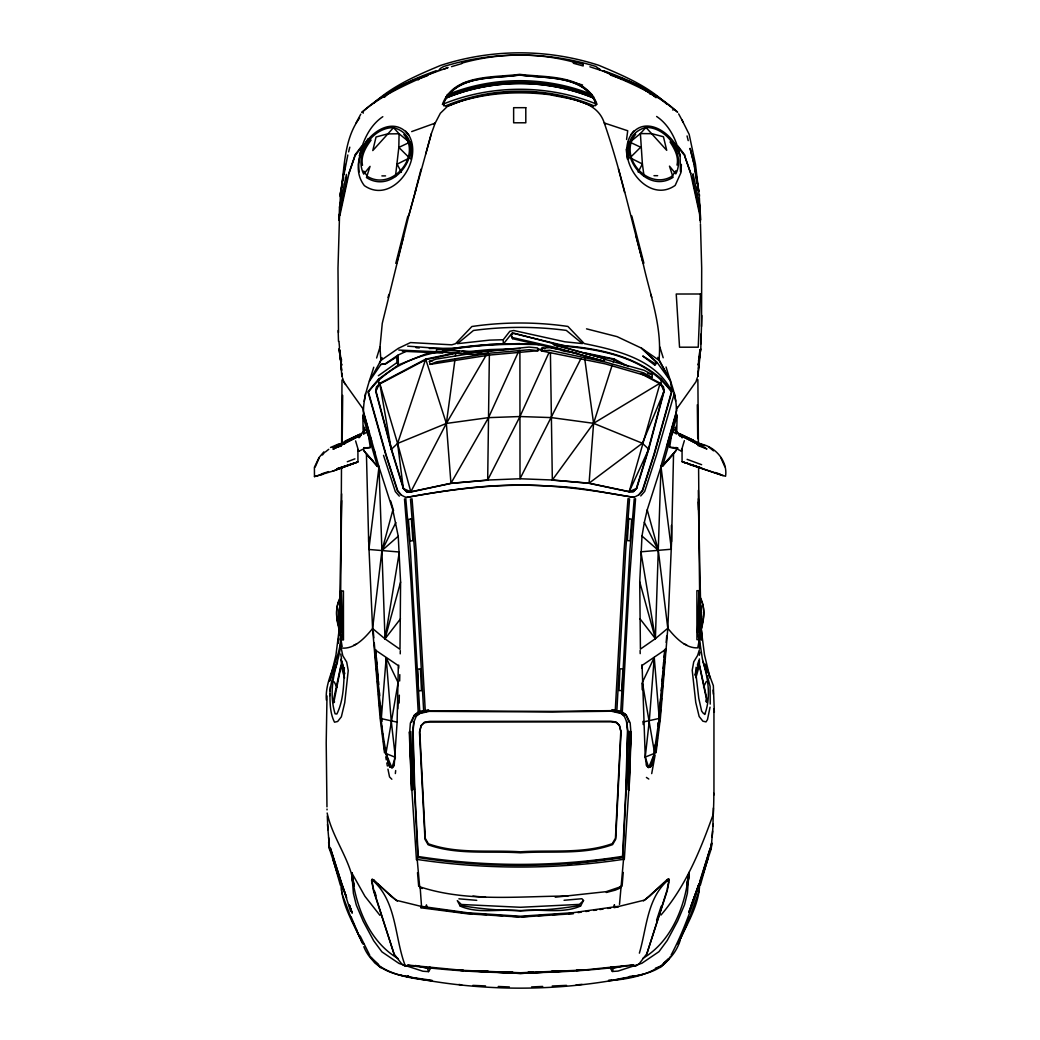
<?xml version="1.0" encoding="UTF-8"?>
<svg xmlns="http://www.w3.org/2000/svg" width="1040" height="1040" viewBox="0 0 1040 1040"><rect width="100%" height="100%" fill="white"/><g stroke="black" fill="none" stroke-linecap="round" stroke-linejoin="round"><path stroke-width="1.5" d="M400.491 618.826L385.008 638.872L378.989 466.947L377.455 466.44L363.61 450.32L366.431 454.038L368.68 541.788L372.593 628.511L385.008 638.872L399.997 649.298L400.582 582.088L398.242 536.263L392.847 510.081L378.989 466.947L363.129 410.449M363.701 429.598L363.714 426.4M363.766 416.832C361.998 399.672 368.862 383.37 373.75 367.237M340.327 630.461L340.275 639.938L343.473 639.938L343.434 590.967L340.548 590.967L340.522 597.285M340.34 627.302L340.457 606.762M341.146 527.475L341.484 467.48M341.627 443.157L341.991 379.925M699.803 625.95L699.582 600.86M368.68 541.788L368.719 536.952M340.743 602.537L340.587 626.236M341.159 885.209C341.926 905.788 354.172 924.443 362.258 942.89M341.562 890.786L341.601 885.937M340.379 620.152L340.509 607.191M340.678 590.993L341.64 493.844M342.186 442.182L342.68 395.369M713.817 793.325C713.856 800.28 713.635 807.17 713.323 814.06C700.557 849.758 685.932 886.067 660.92 915.109M364.052 432.25L364.104 428.051L364.806 427.856L364.104 430.547M416.494 859.742L417.898 857.506L413.218 765.531L412.737 731.406L413.699 722.449L416.494 715.65L420.004 712.972L429.377 710.788L552.357 711.399L611.13 710.645L620.516 712.803L624.026 715.481L626.847 722.28L627.809 731.237L627.393 765.362L622.856 857.337L624.26 859.586M701.792 315.51L700.791 349.05L698.243 364.923L700.791 349.05M713.947 794.924L713.947 708.669M398.671 668.265L398.71 665.184M489.372 354.458L487.682 480.051L450.944 483.288L410.826 491.829L406.471 491.764L403.325 488.566L391.261 449.41L375.661 391.17L376.428 387.01L379.756 383.357L425.698 359.125L454.311 353.093M339.456 621.296L339.664 608.439M339.846 597.181L341.614 500.617M652.6 763.1L659.23 718.419L665.132 649.792L642.096 665.431L645.242 757.081L646.399 765.089L647.933 767.39L651.014 766.558L652.6 763.1L652.691 758.251M701.545 326.456L701.688 268.008L700.44 223.821M399.659 681.005L399.789 674.609M400.231 653.835L400.296 650.637M671.567 541.541L673.543 453.791L676.364 450.073L662.545 466.219L661.011 466.726L647.218 509.886L644.345 522.366L641.992 536.068L639.73 581.893L640.419 649.103L655.382 638.664L667.797 628.277L671.567 541.541L671.398 525.421M676.728 432.796L677.105 415.506L676.143 413.4C677.677 397.293 670.306 382.187 666.081 367.016M399.139 703.014L399.321 695.162M326.365 700.115C324.636 678.106 340.353 659.75 340.678 637.78M397.111 722.137L398.346 665.626L375.297 650.026C379.34 688.857 379.21 729.066 389.597 766.766L392.665 767.598L394.199 765.284L397.111 722.137L381.303 718.64L375.297 650.026M397.8 708.916L397.995 701.025M340.275 602.784L340.262 626.041M626.197 789.685L627.809 731.237M627.978 789.685L629.733 731.302M621.387 711.464L611.728 709.995L621.517 711.789L626.327 715.104L630.175 722.917L630.877 732.004L629.07 790.192L631.267 731.809M339.573 214.396L337.987 268.307L338.494 332.592M341.068 665.73L333.788 702.676L333.723 698.893L341.003 665.093M379.925 915.33L364.923 896.272L351.793 872.859L354.107 886.041C350.74 860.015 332.605 838.617 327.158 813.02M676.78 410.202L661.011 465.959L655.382 638.664L639.886 618.644M630.877 732.004L628.758 790.322L624.325 859.196L622.921 859.391C555.191 869.544 485.576 869.596 417.833 859.547L416.429 859.365L411.892 790.491L409.669 732.186L410.371 723.086L414.193 715.273L419.003 711.945L428.792 710.151L419.12 711.633L414.778 714.701L411.515 722.384M327.002 695.89L326.209 742.742L326.963 806.884M701.233 333.762L700.661 344.123M699.608 631.579C704.028 620.802 706.238 607.308 699.27 597.142L698.711 632.671L699.166 627.744L701.727 627.484L700.44 631.007M713.206 824.174L711.048 849.329L699.491 884.481L707.733 859.066L700.388 885.001M338.832 635.466L339.274 626.054L338.702 635.44M680.485 171.821L680.095 155.818L677.339 146.224L676.572 147.498L680.095 155.818C676.052 134.797 644.93 112.619 630.214 136.149C616.187 161.694 647.92 204.659 675.194 185.393L680.94 172.653L681.382 164.398M712.907 826.332L713.388 807.976M339.859 207.35L340.431 195.325L340.561 196.157M661.076 383.552L661.323 378.911C632.385 354.016 593.216 347.49 556.296 345.059M329.888 695.63C329.888 677.69 339.755 661.583 340.6 643.669M340.587 628.862L340.652 627.705M329.979 693.849C329.94 703.3 330.135 713.7 334.516 722.189L337.649 721.487L341.354 716.807L344.734 702.728L348.231 670.527L346.697 662.077L342.784 655.681L340.769 646.074M330.148 690.976L330.395 686.673M338.26 643.279L338.52 638.573M677.677 447.941L675.207 448.474L669.643 447.265L671.294 436.514L673.972 429.338L678.847 433.498L693.394 440.18M710.216 704.093L710.086 686.374L707.252 675.61M699.556 638.43L697.762 647.842C685.373 648.531 675.051 637.169 667.797 628.277L658.32 550.329L647.218 509.886M616.85 710.957L625.677 550.667L629.538 498.953L628.004 498.693L624.078 550.615L615.251 710.58L616.85 710.827M405.769 497.523C443.378 490.776 481.52 484.796 520.013 485.186C558.415 484.965 596.297 490.763 633.932 497.419L639.21 494.585L642.655 490.555L654.277 454.376L671.892 391.508L670.41 380.887L658.944 360.217C662.493 326.95 649.974 294.892 642.993 262.873C630.487 216.164 620.1 168.727 604.279 122.98C596.96 100.178 569.53 99.242 550.043 94.731C515.242 90.48 478.946 93.054 446.29 106.47C492.284 87.139 547.118 87.087 593.125 106.353L577.512 100.542M620.75 711.789L629.837 550.797L634.218 499.07L635.557 498.758L629.356 581.269L622.284 712.426L620.75 711.399L622.284 712.426M332.839 471.146L357.929 461.916L357.916 449.618L358.683 451.282L366.041 447.759L370.331 447.499L368.654 436.748L365.963 429.585L361.101 433.745L345.111 441.116M697.996 376.506L699.894 349.622L698.373 368.329M669.643 447.265L673.92 447.512L681.291 451.035L682.058 449.371L682.071 461.656L723.047 475.709M584.571 357.474L593.58 423.319L589.082 483.171L629.213 491.647L633.568 491.582L636.701 488.384L648.713 449.202L664.209 390.936L663.442 386.776L660.114 383.136L642.876 374.075M695.279 675.35L696.124 667.238M610.519 968.474L612.378 971.477L618.02 971.087L641.888 963.261L658.97 951.665L667.212 940.511L677.625 921.05L684.528 904.722L687.401 893.139L688.987 872.586L688.48 875.511M654.251 657.54L649.311 720.603L645.242 757.081L648.7 767.52L651.014 766.558L654.641 753.298L642.369 682.383L654.251 657.54L659.23 718.419L643.422 721.942M699.413 648.609L699.426 635.388M381.303 718.64L386.178 657.761L398.112 682.578L385.944 753.519L389.597 766.766L391.898 767.715L394.199 765.284M698.126 371.449L697.749 376.129L700.154 355.316L698.399 361.179M712.127 837.304L712.634 830.999M622.102 886.21L623.246 872.443M659.958 717.561L660.621 709.566M660.881 706.368L661.544 698.373M661.934 693.576L662.597 685.581M663 680.784L663.663 672.789M664.053 667.992L664.586 661.596M665.106 655.2L665.639 648.804M666.172 642.408L666.692 636.012M667.667 629.941L660.374 718.159L656.058 752.726M658.814 717.821L659.49 709.865M659.906 705.094L660.452 698.724M661.128 690.768L661.401 687.583M661.96 681.226L662.506 674.856M663.052 668.499L663.598 662.129M664.001 657.358L664.69 649.402M659.23 718.419L665.132 649.792M623.558 859.131L619.502 904.384M406.341 351.247L398.164 355.056L385.112 363.896L380.952 364.416L369.447 381.121L380.887 360.438L379.977 347.191L382.265 323.375L408.811 215.501L431.275 133.874L435.175 123.123L440.349 113.256L447.382 106.47L461.903 100.633M411.684 131.586L435.175 123.123L433.888 124.137M395.356 773.552L395.668 770.562M414.011 721.838L413.062 730.782L414.765 789.048L418.21 856.492C485.693 867.074 555.074 867.022 622.544 856.336L625.872 788.879L627.484 730.613L626.522 721.669M699.673 633.633L698.789 638.69L697.502 631.904L698.945 591.201L699.452 595.608M439.673 70.239L440.947 68.003L443.638 66.521C493.103 51.259 546.247 51.207 595.725 66.404L600.34 69.797M340.366 196.807L340.301 196.612C344.643 170.352 343.122 140.179 359.645 117.949M378.989 466.947L368.875 549.471L399.347 552.006L385.008 638.872L400.582 582.088M339.872 215.553L348.933 173.498L354.744 156.403L348.738 173.758M436.696 348.621L436.371 351.182L474.721 354.354L488.163 353.314L487.708 350.818L474.591 352.04L437.073 349.128M655.642 752.024L657.41 737.932M657.8 734.799L658.385 730.093M658.775 726.96L659.568 720.694M339.573 626.509L335.933 655.109L329.94 680.004M700.011 627.003L701.441 615.94M654.654 749.437L655.278 744.692M657.774 725.725L658.19 722.566M395.46 176.527L398.827 147.407L399.074 133.77L393.51 127.634C372.047 127.413 353.86 154.908 363.714 174.122L370.045 166.374L366.47 177.58C398.242 197.938 431.808 138.203 393.51 127.634L372.788 150.566L376.038 136.994L387.556 133.913L399.074 133.77L409.578 142.337L398.827 147.407L409.461 157.963L397.124 164.177L401.414 172.237M340.418 602.017L338.715 614.653L340.379 627.289M518.57 351.559L488.527 417.638L450.944 483.288L446.355 423.436L455.026 359.19M455.468 355.979L455.897 352.768M689.182 873.548L687.648 884.936L689.117 874.38M669.279 880.282L667.238 890.656L646.867 953.719L638.937 964.093L635.544 966.082L633.113 965.12C558.415 975.247 482.534 975.312 407.81 965.302L405.379 966.264L401.986 964.288L394.03 953.914L373.568 890.89L371.514 880.516M341.276 193.154L341.744 189.969M342.212 186.771L342.68 183.573M343.135 180.388L343.603 177.19M344.071 173.992L347.815 155.012M410.748 158.977L412.152 149.565L410.995 141.96M425.997 907.868L426.452 904.865L426.881 907.725M626.574 139.477L627.718 130.767L604.279 122.98L605.566 124.007M359.918 155.506L358.644 164.021L359.034 172.081M628.498 141.778L627.341 149.396L628.758 158.808M555.815 348.153L604.279 361.283L604.656 358.722L553.306 344.266M613.951 907.582L614.38 904.709L614.822 907.725M340.236 194.116L344.89 165.815M371.631 880.386L372.216 879.372L373.945 879.944M688.857 873.418L688.987 872.586L686.686 885.768L687.713 879.918M688.025 878.735C684.099 909.311 670.215 942.279 642.889 958.347M688.415 876.278L688.987 872.586M712.01 843.193L711.048 849.329L711.308 848.12M340.106 194.883L340.496 192.452M402.376 351.247L442.78 353.093L442.715 348.738L407.654 346.151M603.265 358.891L644.098 370.279L652.366 374.686L651.911 377.377L605.176 363.844L541.411 350.909L541.866 348.153L550.121 347.633L578.253 353.6M341.263 189.436L345.332 164.411M364.208 401.362L365.482 393.549M655.044 363.61L642.746 356.005L654.784 365.157L655.044 363.61L657.215 362.583L670.41 380.887L657.813 357.344M655.109 755.092L651.703 773.604M372.021 880.451L372.216 879.372L373.36 879.944M557.726 344.682L556.972 348.907L512.603 338.702L511.316 335.699L512.408 333.45L514.267 333.255L557.726 344.682L558.051 345.774L553.345 344.526M699.413 655.239L699.946 652.197M704.73 714.467C711.152 697.398 708.201 678.522 702.897 661.479M667.199 889.252L668.577 882.206M430.404 968.617L428.545 971.62L422.916 971.243L399.035 963.456L381.94 951.886L373.672 940.745L363.22 921.297L356.291 904.982L353.405 893.399L351.793 872.859C355.316 905.476 368.719 941.304 398.034 958.542M512.213 334.412L512.408 333.45M710.047 707.174L707.486 719.589L706.017 721.89L702.884 721.188L699.166 716.521L695.76 702.442L692.224 670.254L693.745 661.804L697.645 655.395L699.309 650.013M677.014 165.087C678.951 156.78 674.479 148.668 670.033 141.947M341.068 592.956L341.393 591.474L342.888 632.19L341.614 638.976L340.977 636.285M612.378 971.477L613.275 968.279L624.052 965.77M699.27 597.142C700.622 607.646 703.612 618.475 698.971 628.836L701.402 628.641C704.223 618.787 705.172 607.464 700.583 598.039M710.775 845.936L711.36 843.505M369.421 433.446L363.779 413.647L362.817 415.753L377.455 466.44L366.431 454.038L372.71 460.499M372.658 880.646L372.918 879.619L374.777 880.841L391.105 896.376L397.384 901.108M639.379 953.147C646.906 927.732 646.971 897.429 669.019 879.32L669.149 880.152L668.577 879.125L666.848 879.71M699.244 890.5L689.221 919.178M348.608 151.879L349.791 147.173M337.532 661.765C332.189 678.574 329.849 696.631 335.088 713.804L336.869 713.999C343.759 700.167 343.863 682.838 344.331 667.524M395.785 263.393L407.849 216.086M396.682 263.068L403.585 236.444M415.376 191.022L421.057 169.091M443.287 104.351L443.924 101.92L443.859 105.638L445.783 105.82C492.206 86.333 547.183 86.281 593.645 105.703L595.556 105.521L596.141 104.234C585.156 74.256 545.35 78.741 519.688 75.049C494.026 78.78 454.22 74.36 443.287 104.351L443.859 105.638M700.57 628.953L700.895 627.744M511.316 335.699L512.603 338.702M392.847 510.081L381.94 550.55L372.593 628.511C365.352 637.416 355.043 648.804 342.654 648.128M636.701 488.384L629.213 491.647L660.114 383.136L664.209 390.936L642.369 443.248L589.082 483.171L552.331 479.999L520.013 478.751L487.682 480.051L519.961 416.533L549.055 352.469M408.811 215.501L416.013 189.319M425.763 153.894L431.275 133.874M695.916 677.703L698.932 666.913M666.627 446.914L676.143 413.4L676.156 416.585M388.011 297.544L388.895 294.437M677.105 415.506L662.545 466.219L673.543 453.791L665.184 462.41M595.556 105.521L595.491 101.803C582.296 75.621 547.625 78.533 522.847 75.296M376.623 357.994L379.977 347.191M646.867 953.719L666.913 890.656M550.42 352.794L552.331 479.999L593.58 423.319L612.183 365.105M613.158 362.037L614.133 358.969L583.921 352.664M695.149 674.921L698.555 664.3M697.385 665.093L698.88 660.465M699.608 881.92L710.346 847.86C699.309 884.286 688.974 921.388 671.06 955.175M329.55 681.369L335.114 664.521M395.356 757.289L391.898 767.715L385.944 753.519L395.356 757.289L391.222 720.798L386.178 657.761M656.604 920.14L661.18 906.256M672.893 110.188L673.335 108.849C652.587 91.351 626.769 82.03 602.511 70.694M699.114 883.454L688.792 912.418L699.049 883.974L690.859 906.594M700.375 222.443L699.4 197.665M684.359 440.661L681.291 451.035L682.058 449.371M368.225 138.619C358.995 152.23 353.223 171.184 364.364 185.64C392.236 205.049 423.93 160.745 408.811 135.109C392.392 113.542 364.117 135.512 359.411 156.078L362.154 146.471L362.921 147.758L362.414 145.444C366.301 134.186 372.736 123.448 382.811 116.688M676.104 447.382L675.272 447.967L677.794 448.175M379.548 362.869L382.005 357.565M677.287 407.251L676.585 409.045L696.02 381.693L697.294 377.663M689.663 916.682L679.952 939.809L686.569 925.08M315.172 467.064L319.267 457.717M358.995 437.775L361.036 434.772L359.97 436.735M683.787 930.514L684.099 929.812M629.213 491.647L648.713 449.202L642.369 443.248L593.58 423.319L551.395 417.599L519.961 416.533L488.527 417.638L446.355 423.436L397.592 443.443L391.261 449.41L379.756 383.357L375.661 391.17M442.39 104.481C453.583 73.97 493.428 77.779 519.688 74.334C545.948 77.74 585.793 73.853 597.038 104.364M670.046 956.904C659.139 975.338 633.373 975.377 614.809 979.836M703.56 687.037L706.251 681.564M417.664 79.664L418.431 78.195L418.561 79.547L418.236 78.195L401.089 85.761L387.647 93.769L384.189 97.266M395.863 522.561L381.94 550.55L398.242 536.263M679.25 941.213L677.846 944.034C686.4 925.223 698.711 905.996 699.634 884.923M680.329 939.926C671.008 970.32 636.805 978.887 608.53 980.629M581.022 358.436L520.013 478.751L519.909 351.845M379.756 383.357L397.592 443.443L403.325 488.566L410.826 491.829L446.355 423.436L486.187 355.173M638.118 172.055L642.395 163.982L640.393 133.575L645.957 127.426C667.42 127.179 685.633 154.635 675.818 173.875L669.474 166.14L673.075 177.333C641.329 197.756 607.672 138.06 645.957 127.426L666.718 150.332L663.442 136.76L651.911 133.692L640.393 133.575L629.902 142.168L640.653 147.212L630.045 157.781L642.395 163.982L644.072 176.332M583.518 900.51L578.019 905.762C540.995 912.119 499.837 912.145 462.8 905.853L457.301 900.614L460.252 906.113C478.881 914.368 500.721 908.284 520.416 910.936C540.111 908.258 561.951 914.303 580.58 906.022L583.518 900.51L581.919 898.729L564.057 900.276M356.122 122.798L360.789 114.153M339.755 598.325C335.192 607.763 336.102 619.099 339.053 628.927L341.419 629.122L341.679 632.957L341.068 597.428C334.113 607.607 336.349 621.101 340.782 631.865M705.939 701.61L706.316 698.282L699.387 665.444M444.704 100.659C458.328 75.595 492.206 78.65 516.529 75.296M358.488 436.995L359.892 434.772M342.563 377.949L343.85 381.979L363.324 409.292L362.622 407.498M439.036 69.927L439.803 69.095M675.818 170.807L672.113 176.189C647.595 191.217 617.487 156.13 635.661 134.29M630.669 134.927L633.737 131.027M354.614 155.376L361.712 146.094M643.435 900.913L649.701 896.168L666.016 880.607L667.875 879.385L668.122 880.412M354.861 155.948L362.154 146.471M503.256 339.729L509.847 331.279L513.747 330.512L564.902 341.796L582.374 343.577L566.293 330.395C535.587 326.352 504.179 326.378 473.486 330.473L457.431 343.668L489.554 340.132L503.256 339.729L503.256 344.149L489.567 344.539L453.336 348.218L429.364 348.504M380.952 364.416L385.567 363.961L396.76 356.85L398.164 355.056L398.372 364.975L378.534 379.132L367.978 391.755L385.697 454.597L397.384 490.75L400.842 494.78L406.107 497.601C454.233 488.553 503.321 482.638 552.409 486.278C580.112 486.707 607.126 493.545 634.283 497.341M358.865 435.279L359.567 434.382L332.449 447.642M371.111 140.101C365.703 147.173 360.516 156.156 362.505 165.334M322.439 455L324.116 452.985M323.934 451.828L319.007 457.587L314.405 467.324L314.47 476.606L333.099 471.016L357.929 461.916M638.846 494.676L642.291 490.646L653.874 454.584L671.437 391.898C645.372 356.317 597.909 348.53 556.673 345.631M640.744 495.937L644.709 491.387L656.461 455.143L674.388 393.302L675.675 401.102M668.122 958.893L663.884 962.988M667.875 880.542L669.019 879.32L667.42 879.71M654.784 365.157L657.215 362.583L641.459 348.14L617.058 336.635L586.521 328.848M373.88 103.103C392.821 85.683 417.053 75.27 440.57 65.442C491.959 48.685 547.365 48.633 598.793 65.312C622.726 75.387 647.699 85.774 666.64 104.013M669.149 959.27L660.127 967.538M418.366 78.26L400.634 85.891L387.582 93.587L384.423 96.85L387.582 93.717L401.089 85.826L418.431 78.195M387.582 93.587L384.423 96.824L387.647 93.769M656.045 97.721L651.82 93.379L638.3 85.644L605.709 71.968L589.901 66.794M663.39 883.363L644.592 900.081L620.399 906.048L573.222 912.678L520.416 916.24L467.61 912.769L420.433 906.217L396.227 900.276L377.403 883.584M405.379 966.264L408.252 965.107L463.437 970.424M663.039 964.015L666.211 961.324M435.318 71.084C408.681 80.288 382.85 93.431 361.803 112.424C383.63 93.431 410.839 82.68 436.852 70.824M325.273 452.062L328.731 449.306M416.182 716.235L419.705 713.544L429.104 711.36L552.461 711.971L611.403 711.217L620.815 713.388L624.338 716.066M618.67 888.394L620.698 886.34M378.339 375.739L396.955 362.609L396.76 356.85M380.887 360.438L398.359 348.335L410.514 342.563L451.802 344.825L455.572 343.681L471.887 326.508C503.607 321.867 536.159 321.841 567.892 326.43L584.233 343.577C616.707 350.194 655.733 359.203 671.892 391.508L661.323 378.911M415.376 965.471L427.648 968.422L429.884 966.953M593.58 423.319L660.114 383.136M387.647 93.899L401.089 85.826M363.35 434.252L367.315 431.886M420.095 886.496L421.616 907.517M411.242 81.627L413.881 80.249M359.957 435.669L333.021 449.254L361.101 434.902M314.47 476.606L316.017 475.839M316.719 475.644L315.237 476.346L323.18 474.227M443.885 69.29L448.071 67.496L418.236 78.26L418.561 79.547L418.236 78.26M330.512 447.473L338.52 444.067L344.76 443.911M419.77 711.945L410.423 550.966L405.834 499.252L404.495 498.94L410.956 581.438L418.236 712.582L419.77 711.568M462.033 904.514L520.416 907.283L578.786 904.423M649.961 94.146L651.82 93.379L654.966 96.72M447.122 94.809C492.713 76.037 546.663 75.998 592.293 94.692M353.756 645.164L356.538 644.02M645.242 757.081L654.641 753.298L648.7 767.52L646.399 765.089M445.679 98.254C492.05 78.624 546.767 78.572 593.268 97.838M445.796 96.785C492.323 77.441 547.053 77.389 593.619 96.668M445.965 97.435L462.163 91.026L489.801 85.046M446.147 97.955C492.622 78.741 547.313 78.702 593.736 98.137M468.91 353.834L436.059 359.112L429.403 361.361L430.183 364.364L436.514 361.868L489.697 353.184L529.503 349.7L537.953 350.714L537.576 347.958L529.061 347.074L479.856 352.066M354.913 458.848L347.295 461.747M655.369 968.227L659.75 966.576M417.859 79.222L427.544 75.686M353.171 463.411L336.791 468.858L349.986 464.477M451.516 66.651L461.747 63.635M321.1 474.071L324.844 472.823M324.454 472.953L328.51 471.601M351.286 464.048L357.409 462.111L356.512 462.358M463.034 83.265L472.342 80.535M606.307 892.489L615.329 890.123L620.568 887.874L621.153 886.6L606.242 891.657L555.23 897.195M340.782 446.03L338.065 446.628L341.12 446.238M370.331 447.499L364.507 448.396M461.682 63.18C498.992 52.663 538.759 52.273 576.108 62.764M435.747 351.949L425.113 354.198L398.372 364.975L396.955 362.609M444.873 350.025C475.8 343.954 507.663 343.096 539.11 344.149M437.515 352.131C411.073 357.344 384.449 369.707 368.446 392.145L386.1 454.792L397.748 490.841L401.193 494.858M448.123 349.895C478.036 344.617 508.716 343.551 539.045 344.682M456.092 353.275L425.971 359.606L380.172 383.773L376.857 387.413L376.103 391.56L391.651 449.618L403.676 488.67L406.809 491.855L411.151 491.92L451.152 483.392L487.786 480.181M642.538 974.467C562.692 992.654 478.27 992.719 398.398 974.662M661.011 465.959L662.415 465.699M408.577 975.988L407.108 976.248L408.707 976.443M582.049 984.36L576.056 984.958M423.67 711.113L425.269 710.723L416.182 550.771L412.048 498.862L410.501 499.122L414.583 550.836L423.67 710.983M430.183 364.364L489.632 355.043L537.953 350.714M363.051 944.281L363.883 944.151M429.403 361.361L432.549 360.88M444.431 103.584C492.089 84.565 547.3 84.526 594.984 103.467M578.032 912.6L581.152 912.171M585.832 911.508L588.952 911.066M593.632 910.416L596.752 909.974M599.872 909.545L602.979 909.103M607.659 908.44L610.779 908.011M615.459 907.348L618.579 906.906M633.828 976.066L629.577 976.391M476.515 352.066L487.708 350.818M705.432 713.505L703.651 713.7L701.662 711.152L698.763 698.282L695.734 672.295M488.163 353.314L475.098 354.666L440.011 352.001M567.879 863.915L622.856 857.337C555.178 868.062 485.589 868.127 417.898 857.506M463.879 352.014L489.437 349.596L519.909 348.621M468.832 352.066L508.716 349.492M460.252 906.113L461.019 906.048M541.411 350.909L549.601 350.259L605.748 362.18L643.656 372.84L651.911 377.377M551.512 971.204L556.153 970.853M522.028 916.773L528.437 916.331M538.07 915.681L544.479 915.239M552.5 914.693L560.521 914.134M568.542 913.588L573.352 913.263M573.417 913.705L520.429 917.072L467.415 913.796L420.628 907.751M570.063 970.866L520.468 973.466L469.313 970.853M576.251 970.502L580.892 970.216L576.121 970.476M569.764 970.814L520.468 973.466L469.586 970.814M608.634 980.356L611.741 980.2M531.596 986.934L542.711 986.44M552.24 986.011L566.527 985.387M519.896 343.564L503.256 344.149L512.083 333.073L565.292 345.891M528.229 972.036L532.883 971.867M567.905 896.051C518.882 896.155 466.869 902.382 419.653 886.756L417.196 859.3M381.888 175.903L385.541 175.903M653.991 175.682L657.644 175.682M338.988 628.927L338.663 627.77L341.224 628.03L341.419 629.122C336.765 618.774 339.729 607.932 341.068 597.428M696.761 443.664C712.881 443.937 728.156 459.823 725.543 476.281L689.364 464.464M537.55 349.154L542.36 349.31M537.498 349.674L542.295 349.817M508.053 971.893L512.707 972.049M699.803 628.576L701.402 628.641M457.093 970.125L520.468 972.764L583.83 970.021L632.671 964.938L635.544 966.082M472.836 985.387L485.537 985.933M498.238 986.479L509.366 986.947M398.814 350.064L442.208 352.001M472.94 970.866L488.787 971.607M495.118 971.906L512.551 972.712M517.296 972.933L520.468 973.089M432.315 980.499C411.515 976.768 383.058 976.69 370.422 956.813M463.216 970.489L460.044 970.32L463.138 970.502M432.419 980.772C407.264 978.055 374.491 973.427 363.818 946.712M467.48 913.341L472.303 913.666M480.324 914.199L486.733 914.628M496.366 915.278L502.775 915.707M512.395 916.344L518.817 916.773M483.223 970.788L487.877 971.139M416.065 347.685L419.276 347.932M441.805 349.518L446.537 349.908M451.269 350.298L459.147 350.948M462.306 351.208L471.757 351.975M579.813 905.957L580.58 906.022M458.9 898.82L476.749 900.341M552.24 480.129L588.874 483.288L628.888 491.738L633.23 491.673L636.35 488.488L648.323 449.41L663.78 391.326L663.013 387.179L659.685 383.552L641.069 373.763M472.914 896.116L485.576 897.26M561.561 350.584L567.944 351.182M564.616 351.403L567.801 351.689M420.693 906.854L425.373 907.504M428.493 907.933L431.613 908.362M436.293 909.012L439.413 909.454M444.08 910.104L447.2 910.533M450.32 910.962L455 911.612M458.12 912.041L462.8 912.691M458.9 984.451L461.721 984.906M458.198 912.197L458.9 912.327M377.585 465.933L378.989 466.18M541.866 348.153L544.986 348.79M585.312 353.496L613.847 359.463L625.313 365.482M549.588 85.007L577.239 90.935L593.45 97.318M697.827 445.445L706.953 448.968L678.847 434.642M512.798 337.61L556.647 347.75M558.09 346.047L604.656 358.722M555.62 347.542L604.279 361.283M683.475 462.098L682.578 461.851L684.749 462.735M647.712 373.347L652.366 374.686M567.034 80.457L582.556 84.994M604.045 70.941C630.708 80.119 656.552 93.223 677.625 112.177L673.335 108.849M691.08 464.581L701.701 468.065M682.071 461.656L701.636 468.091M715.169 472.511L720.161 474.175M701.636 464.698L687.115 459.342M685.464 462.683L689.559 464.087M610.454 75.036L621.53 79.053M683.878 643.76L686.66 644.891M638.69 85.644L620.958 78.039L638.3 85.644L653.861 95.693M701.896 446.342L678.912 434.512L679.978 436.475M614.133 358.969L628.498 366.522M704.769 445.861L680.381 434.135L682.175 437.84L680.056 434.512M651.82 93.379L638.755 85.696L621.14 78.039M672.633 431.639L676.598 434.005M611.039 966.81L613.275 968.279M646.412 777.439L648.778 779.025M658.944 360.217L641.459 348.14L656.448 362.271M622.479 712.231L625.742 714.532L629.018 722.215M422.123 888.55L419.653 886.756L420.225 888.03M708.942 447.174L713.544 450.84M675.454 431.574L679.094 434.512M656.63 116.48C666.718 123.214 673.166 133.939 677.079 145.197L676.572 147.498L672.399 141.362M374.712 961.558L378.937 965.133M380.796 967.759L374.907 962.702L370.864 957.138M378.066 964.106L371.696 957.97M641.992 536.068L658.32 550.329L671.385 549.224L661.011 466.726M403.819 134.472C422.019 156.286 391.963 191.425 367.432 176.423L363.714 171.054M391.846 779.233L389.545 776.932L387.946 769.119M654.082 95.914L638.3 85.644L621.01 78.104L621.725 79.508M372.918 880.776L371.761 879.554C396.981 900.783 394.277 936.689 405.119 965.432M399.308 496.119L395.33 491.582L383.526 455.364M677.339 146.224L684.645 155.688M405.73 131.209L408.811 135.109M677.781 145.834L684.892 155.116M364.247 447.564L364.182 448.461L363.87 447.629M343.85 381.979L345.527 384.462M442.715 348.738L443.352 349.765M333.853 700.752L334.555 701.896M678.652 113.893L683.332 122.538M644.345 522.366L658.32 550.329L640.913 551.811L655.382 638.664L639.73 581.893M360.932 940.056L362.336 942.877M681.98 119.977L689.169 134.368L695.461 164.125L699.075 194.714M360.1 935.896L369.837 955.409M334.23 681.863L336.921 687.323M356.759 930.072L357.084 930.774M351.637 919.451L360.269 938.587L351.182 916.955M720.72 457.405L724.828 466.739M357.916 449.618L358.683 451.282L355.602 440.921M362.7 111.904L363.22 113.191M342.849 895.908L351.078 917.982M346.684 897.819L341.744 884.26L345.54 894.738M352.17 912.886L349.427 905.359L352.053 912.704M342.225 885.261L346.047 895.934M349.323 905.06L352.04 912.678M690.794 173.485L684.762 156.143L690.599 173.225L699.595 214.253L699.92 220.194M350.662 911.456L330.395 848.159L341.679 883.74M342.16 646.672L340.847 638.716M709.397 676.468L705.328 664.222L713.349 685.659L714.337 712.283M374.53 891.085L376.064 895.7M341.666 666.913L341.055 659.204L343.057 665.379M446.355 423.436L425.698 359.125L397.592 443.443L410.826 491.829M341.887 664.573L344.825 673.686M374.374 892.424L394.03 953.914M659.828 346.97L663.195 357.76M710.086 678.249L704.496 654.81L701.012 627.809M340.496 358.358L338.949 348.439M341.484 361.673L339.664 355.615L341.588 365.209L339.014 349.336M390.663 500.994L393.549 510.666M427.648 968.422L428.545 971.62M650.819 294.229L651.729 297.336M706.433 672.997L702.39 658.983L699.361 639.041M370.292 436.488L371.605 441.064M374.205 450.203L375.076 453.245M340.405 885.287L333.021 859.365L341.302 884.767L329.693 849.641L327.496 824.486M341.51 667.199L344.539 677.976M667.043 880.477L667.225 881.179M675.831 430.3L675.129 427.609L675.831 427.804L675.883 432.003M339.495 628.03L339.82 629.252M618.462 168.935L624.598 192.413M636.038 236.262L642.993 262.873M341.055 659.204L343.499 668.499M631.748 215.904L643.89 263.198M341.887 892.06L342.524 894.621M687.063 135.941L688.22 140.634M698.88 191.334L694.629 165.542M387.803 759.785L388.388 762.58M372.216 882.44L373.88 890.89M341.458 359.45L341.588 360.152M385.749 756.834L386.282 759.902M386.815 762.957L387.361 766.025M340.743 654.004L341.549 658.58M694.187 164.138L698.555 190.827M340.717 359.827L341.588 365.209M328.718 843.492L329.693 849.641L328.588 842.465M351.793 872.859L351.923 873.691M694.291 165.724L696.878 183.3M697.346 186.485L697.814 189.683M351.663 874.653L353.145 885.209L351.598 873.821M699.712 600.158L701.428 612.781M381.719 718.042L382.135 721.201M385.71 748.072L386.347 752.817M700.401 623.051L699.803 605.293M380.575 717.782L381.16 722.488M381.563 725.621L382.161 730.314M382.551 733.447L383.149 738.153M383.552 741.286L384.93 752.245M384.527 752.934L380.146 718.38L372.723 630.175M328.588 837.603L329.173 842.257M339.534 347.607L338.962 341.432M626.197 149.214L627.354 159.068M599.56 68.965L599.69 70.109M340.496 358.488L341.575 370.435M341.848 373.425L342.108 376.415L341.848 373.295M375.726 649.636L376.012 652.821M376.428 657.592L376.987 663.949M377.403 668.72L378.092 676.676M378.521 681.447L378.794 684.632M379.496 692.588L379.769 695.773M380.601 705.315L381.16 711.672M417.521 872.612L418.691 886.366M373.295 631.449L373.828 637.845M374.244 642.642L374.907 650.637M375.31 655.434L375.986 663.429M376.389 668.226L377.065 676.221M377.468 681.018L378.014 687.414M378.547 693.81L379.093 700.193M379.496 704.99L380.159 712.985M341.588 370.175L339.911 349.908L341.861 376.792M713.102 690.079L713.388 694.2M701.233 627.328L701.974 639.86M378.534 379.132L378.794 383.786M643.045 721.344L643.214 724.529M701.181 627.328L701.805 639.886M327.938 829.738L327.288 815.919M409.279 731.991L411.567 790.361L409.669 732.186M699.452 194.597L699.517 196.326M698.373 498.719L700.518 600.106M706.641 700.453L706.706 702.377L706.771 698.594L699.452 664.807L699.374 658.918M410.826 731.471L412.659 789.854M338.169 330.525L338.494 341.406M700.037 601.12L700.115 625.755M412.737 731.406L414.453 789.854M642.044 683.488L642.213 689.793M698.36 501.956L698.555 510.029M640.12 650.442L640.198 653.64M362.817 415.753L363.22 433.043M700.609 604.929L700.947 622.622M387.933 760.084L387.998 763.308M641.732 664.989L641.771 668.07M340.6 627.861L340.652 631.098M697.333 404.768L697.736 438.672M698.36 490.321L699.699 597.181M699.816 596.999L699.777 590.681L696.891 590.681L696.93 639.652L700.128 639.652L700.076 631.748M699.842 600.158L700.037 627.016M697.879 379.652L698.386 442.884M698.594 467.194L699.075 527.189M676.221 426.153L676.234 429.338M327.028 809.055L327.028 809.887M693.108 174.122L692.978 181.09L700.31 214.695L700.505 220.194L700.102 206.752L693.108 174.122M339.482 207.051L339.105 220.493L339.3 214.981L346.567 181.376L346.437 174.395L339.482 207.051M622.83 668.902L622.011 690.534L619.008 690.534L620.009 668.837L622.83 668.902M700.427 293.995L698.23 347.191L679.536 347.204L676.234 294.021L700.427 293.995M620.789 731.315L615.446 838.214L612.326 843.635C583.544 854.126 550.654 849.745 520.364 851.812C490.087 849.797 457.21 854.23 428.402 843.791L425.269 838.357L419.77 731.471L421.291 725.283L424.476 722.15L429.78 721.383L610.753 721.24L616.057 722.007L619.255 725.127L620.789 731.315M621.088 731.952L615.732 839.163L612.599 844.61C583.726 855.127 550.745 850.746 520.377 852.813C489.996 850.785 457.015 855.231 428.129 844.753L424.983 839.319L419.458 732.108L420.992 725.894L424.19 722.761L429.507 721.994L611.026 721.838L616.343 722.605L619.554 725.738L621.088 731.952M628.732 518.531L627.341 540.553L630.149 540.813L631.67 519.363L628.732 518.531M340.977 635.648L338.988 629.252L340.977 635.648M411.359 518.713L408.408 519.545L410.098 540.982L412.906 540.722L411.359 518.713M420.433 668.993L417.625 669.058L418.47 690.703L421.473 690.69L420.433 668.993M525.798 107.679L513.63 107.692L513.643 122.798L525.811 122.785L525.798 107.679M583.18 64.181L573.443 61.555L573.443 63.284L583.18 65.962L583.18 64.181M694.057 164.138L690.105 148.473L694.057 164.138"/></g></svg>
